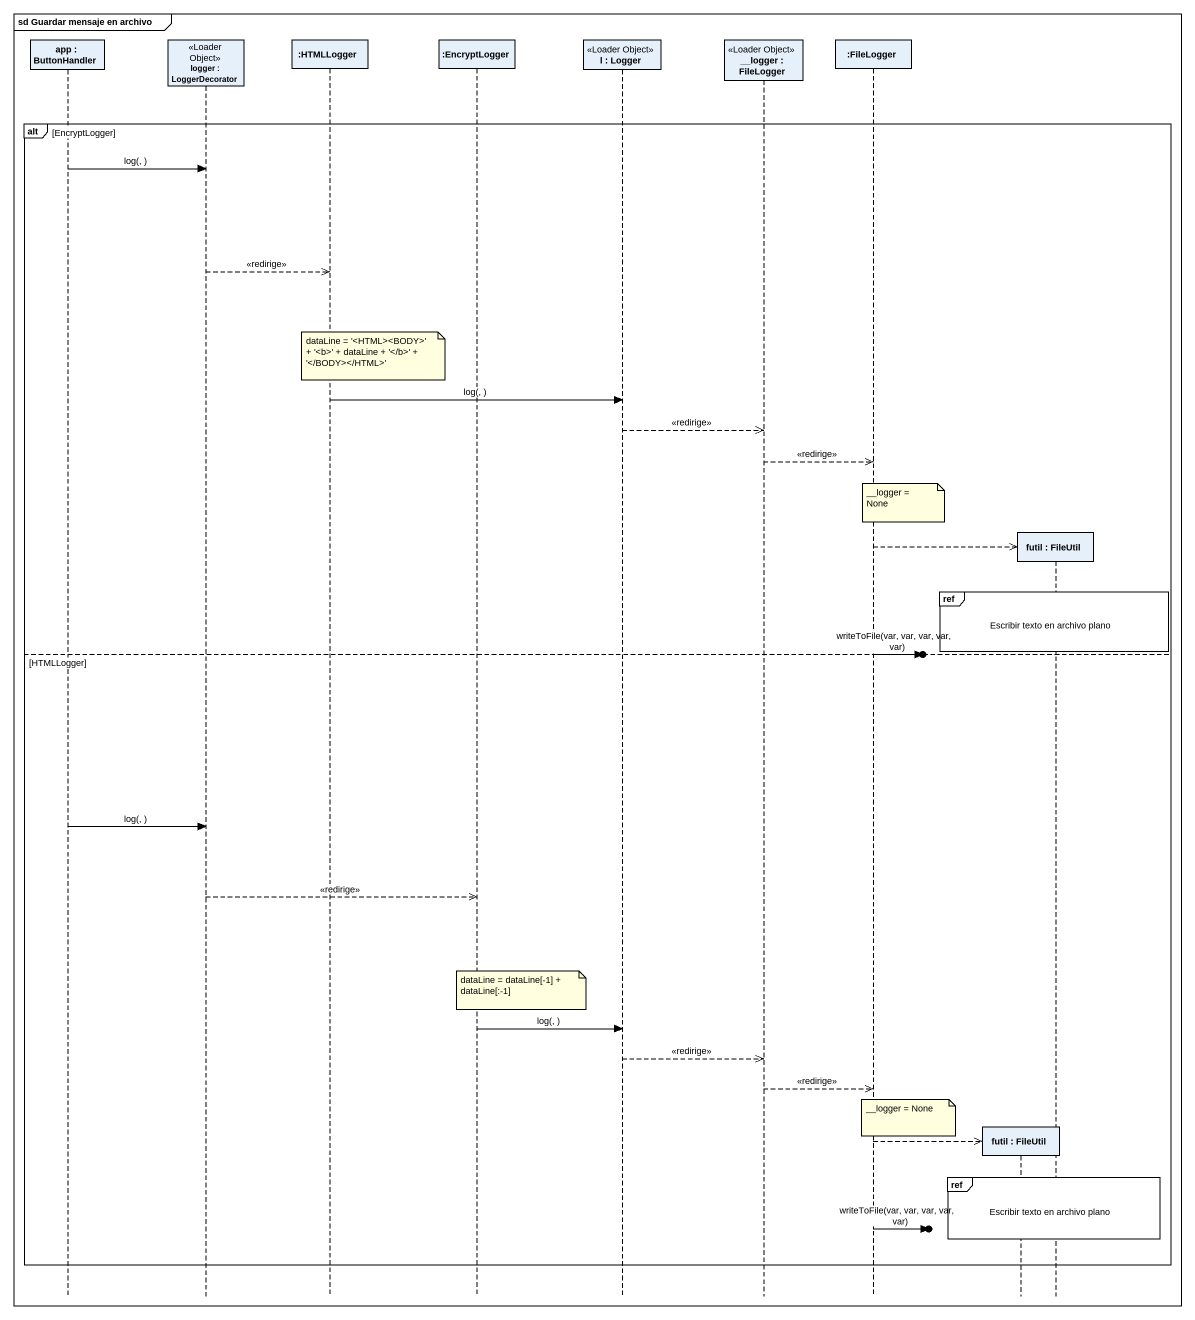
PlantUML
@startuml
mainframe sd Guardar mensaje en archivo
hide footbox
participant "app : ButtonHandler" as app
participant "logger : LoggerDecorator" as logger <<Loader Object>>
participant ":HTMLLogger" as HTMLLogger
participant ":EncryptLogger" as EncryptLogger
participant "l : Logger" as l <<Loader Object>>
participant "__logger : FileLogger" as logger_2 <<Loader Object>>
participant ":FileLogger" as FileLogger
participant "futil : FileUtil" as futil
participant "futil : FileUtil" as futil_2

alt EncryptLogger
  app -> logger : log(, )
  logger -->> HTMLLogger : <<redirige>>
  note over HTMLLogger : dataLine = '<HTML><BODY>' + '~<b>' + dataLine + '~</b>' + '</BODY></HTML>'
  HTMLLogger -> l : log(, )
  l -->> logger_2 : <<redirige>>
  logger_2 -->> FileLogger : <<redirige>>
  note over FileLogger : __logger = None
  FileLogger -->> futil_2 **
  ref over futil, futil_2 : Escribir texto en archivo plano
else HTMLLogger
  FileLogger ->o] : writeToFile(var, var, var, var, var)
  app -> logger : log(, )
  logger -->> EncryptLogger : <<redirige>>
  note over EncryptLogger : dataLine = dataLine[-1] + dataLine[:-1]
  EncryptLogger -> l : log(, )
  l -->> logger_2 : <<redirige>>
  logger_2 -->> FileLogger : <<redirige>>
  note over FileLogger : __logger = None
  FileLogger -->> futil **
  ref over futil, futil_2 : Escribir texto en archivo plano
  FileLogger ->o] : writeToFile(var, var, var, var, var)
end
@enduml
